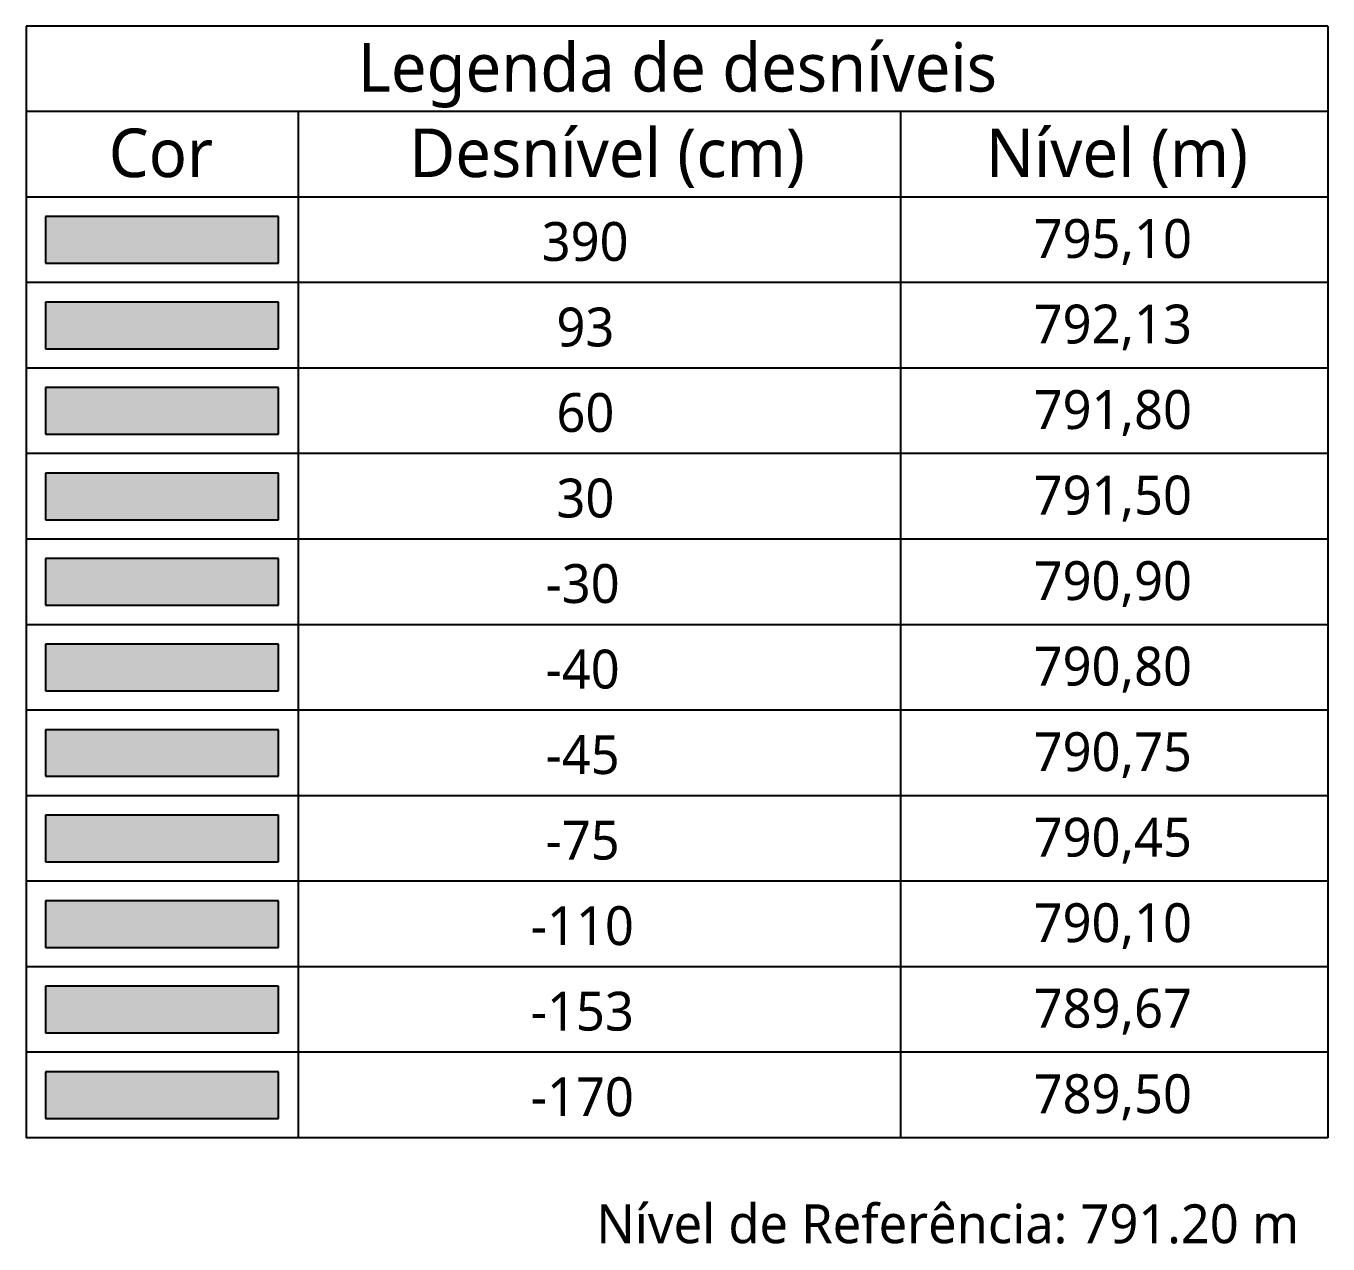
# Model space of a CAD drawing. Header units: centimetres. Extents: x -3523 to 38560, y -3196 to 88043.
# Drawn here: x 28303.2 to 28638.2, y -169.5 to 143.8 of the extents above; entities that cross this region are included whole.
import ezdxf

# ---------------------------------------------------------------- set-up
doc = ezdxf.new("R2010")
doc.units = ezdxf.units.CM
for name, color, linetype, lineweight in [('A-DETL-GENF', 7, 'Continuous', 18), ('A-DETL-IDEN', 7, 'Continuous', 9), ('A-DETL-THIN', 7, 'Continuous', 25), ('G-ANNO-TEXT', 7, 'Continuous', 9)]:
    doc.layers.add(name, color=color, linetype=linetype, lineweight=lineweight)
doc.styles.add('Gadugi_6', font='gadugi.ttf', dxfattribs={"height": 10})
doc.styles.add('Gadugi_8', font='gadugi.ttf', dxfattribs={"height": 12.5})

msp = doc.modelspace()

# ---------------------------------------------------------------- hatches: boundary and pattern name
at = {"layer": 'A-DETL-GENF', "true_color": 0xd9d9d9}
msp.add_hatch(color=254, dxfattribs=at).paths.add_polyline_path([(28368.162, 82.809), (28368.162, 94.809), (28308.162, 94.809), (28308.162, 82.809)], flags=0)
at = {"layer": 'A-DETL-GENF', "true_color": 0x00bcb8}
msp.add_hatch(color=132, dxfattribs=at).paths.add_polyline_path([(28368.162, 60.809), (28368.162, 72.809), (28308.162, 72.809), (28308.162, 60.809)], flags=0)
at = {"layer": 'A-DETL-GENF', "true_color": 0xf09862}
msp.add_hatch(color=21, dxfattribs=at).paths.add_polyline_path([(28368.162, 38.809), (28368.162, 50.809), (28308.162, 50.809), (28308.162, 38.809)], flags=0)
at = {"layer": 'A-DETL-GENF', "true_color": 0xffcc66}
msp.add_hatch(color=31, dxfattribs=at).paths.add_polyline_path([(28368.162, 16.809), (28368.162, 28.809), (28308.162, 28.809), (28308.162, 16.809)], flags=0)
at = {"layer": 'A-DETL-GENF', "true_color": 0xc0b987}
msp.add_hatch(color=43, dxfattribs=at).paths.add_polyline_path([(28368.162, -5.191), (28368.162, 6.809), (28308.162, 6.809), (28308.162, -5.191)], flags=0)
at = {"layer": 'A-DETL-GENF', "true_color": 0xb4bee6}
msp.add_hatch(color=9, dxfattribs=at).paths.add_polyline_path([(28368.162, -27.191), (28368.162, -15.191), (28308.162, -15.191), (28308.162, -27.191)], flags=0)
at = {"layer": 'A-DETL-GENF', "true_color": 0xfcd5b4}
msp.add_hatch(color=254, dxfattribs=at).paths.add_polyline_path([(28368.162, -49.191), (28368.162, -37.191), (28308.162, -37.191), (28308.162, -49.191)], flags=0)
at = {"layer": 'A-DETL-GENF', "true_color": 0xa7d7e1}
msp.add_hatch(color=9, dxfattribs=at).paths.add_polyline_path([(28368.162, -71.191), (28368.162, -59.191), (28308.162, -59.191), (28308.162, -71.191)], flags=0)
at = {"layer": 'A-DETL-GENF', "true_color": 0xe7dd50}
msp.add_hatch(color=53, dxfattribs=at).paths.add_polyline_path([(28368.162, -93.191), (28368.162, -81.191), (28308.162, -81.191), (28308.162, -93.191)], flags=0)
at = {"layer": 'A-DETL-GENF', "true_color": 0x8fcd9b}
msp.add_hatch(color=113, dxfattribs=at).paths.add_polyline_path([(28368.162, -115.191), (28368.162, -103.191), (28308.162, -103.191), (28308.162, -115.191)], flags=0)
at = {"layer": 'A-DETL-GENF', "true_color": 0xe6b8b7}
msp.add_hatch(color=9, dxfattribs=at).paths.add_polyline_path([(28368.162, -137.191), (28368.162, -125.191), (28308.162, -125.191), (28308.162, -137.191)], flags=0)

# ---------------------------------------------------------------- linework, layer by layer
at = {"layer": 'A-DETL-THIN'}
for p, q in [((28638.162, 143.809), (28303.162, 143.809)), ((28303.162, 143.809), (28303.162, -142.191)), ((28638.162, 143.809), (28638.162, -142.191)), ((28638.162, 121.809), (28303.162, 121.809)), ((28373.162, 121.809), (28373.162, -142.191)), ((28528.162, 121.809), (28528.162, -142.191)), ((28638.162, 99.809), (28303.162, 99.809)), ((28368.162, 94.809), (28308.162, 94.809)), ((28308.162, 94.809), (28308.162, 82.809)), ((28368.162, 82.809), (28368.162, 94.809)), ((28308.162, 82.809), (28368.162, 82.809)), ((28638.162, 77.809), (28303.162, 77.809)), ((28368.162, 72.809), (28308.162, 72.809)), ((28308.162, 72.809), (28308.162, 60.809)), ((28368.162, 60.809), (28368.162, 72.809)), ((28308.162, 60.809), (28368.162, 60.809)), ((28638.162, 55.809), (28303.162, 55.809)), ((28368.162, 50.809), (28308.162, 50.809)), ((28308.162, 50.809), (28308.162, 38.809)), ((28368.162, 38.809), (28368.162, 50.809)), ((28308.162, 38.809), (28368.162, 38.809)), ((28638.162, 33.809), (28303.162, 33.809)), ((28368.162, 28.809), (28308.162, 28.809)), ((28308.162, 28.809), (28308.162, 16.809)), ((28368.162, 16.809), (28368.162, 28.809)), ((28308.162, 16.809), (28368.162, 16.809)), ((28638.162, 11.809), (28303.162, 11.809)), ((28368.162, 6.809), (28308.162, 6.809)), ((28308.162, 6.809), (28308.162, -5.191)), ((28368.162, -5.191), (28368.162, 6.809)), ((28308.162, -5.191), (28368.162, -5.191)), ((28638.162, -10.191), (28303.162, -10.191)), ((28368.162, -15.191), (28308.162, -15.191)), ((28308.162, -15.191), (28308.162, -27.191)), ((28368.162, -27.191), (28368.162, -15.191)), ((28308.162, -27.191), (28368.162, -27.191)), ((28638.162, -32.191), (28303.162, -32.191)), ((28368.162, -37.191), (28308.162, -37.191)), ((28308.162, -37.191), (28308.162, -49.191)), ((28368.162, -49.191), (28368.162, -37.191)), ((28308.162, -49.191), (28368.162, -49.191)), ((28638.162, -54.191), (28303.162, -54.191)), ((28368.162, -59.191), (28308.162, -59.191)), ((28308.162, -59.191), (28308.162, -71.191)), ((28368.162, -71.191), (28368.162, -59.191)), ((28308.162, -71.191), (28368.162, -71.191)), ((28638.162, -76.191), (28303.162, -76.191)), ((28368.162, -81.191), (28308.162, -81.191)), ((28308.162, -81.191), (28308.162, -93.191)), ((28368.162, -93.191), (28368.162, -81.191)), ((28308.162, -93.191), (28368.162, -93.191)), ((28638.162, -98.191), (28303.162, -98.191)), ((28368.162, -103.191), (28308.162, -103.191)), ((28308.162, -103.191), (28308.162, -115.191)), ((28368.162, -115.191), (28368.162, -103.191)), ((28308.162, -115.191), (28368.162, -115.191)), ((28638.162, -120.191), (28303.162, -120.191)), ((28368.162, -125.191), (28308.162, -125.191)), ((28308.162, -125.191), (28308.162, -137.191)), ((28368.162, -137.191), (28368.162, -125.191)), ((28308.162, -137.191), (28368.162, -137.191)), ((28638.162, -142.191), (28303.162, -142.191))]:
    msp.add_line(p, q, dxfattribs=at)

# ---------------------------------------------------------------- texts
at = {"layer": 'A-DETL-IDEN', "char_height": 10, "attachment_point": 1, "style": 'Gadugi_6'}
for s, insert, width in [('390', (28435.844, 93.393), 27.65822), ('93', (28439.644, 71.393), 18.43881), ('60', (28439.644, 49.393), 18.43881), ('30', (28439.644, 27.393), 18.43881), ('-30', (28436.819, 5.393), 25.25316), ('-40', (28436.819, -16.607), 25.25316), ('-45', (28436.819, -38.607), 25.25316), ('-75', (28436.819, -60.607), 25.25316), ('-110', (28433.019, -82.607), 34.47256), ('-153', (28433.019, -104.607), 34.47256), ('-170', (28433.019, -126.607), 34.47256)]:
    msp.add_mtext(s, dxfattribs=dict(at, insert=insert, width=width))
at = {"layer": 'G-ANNO-TEXT', "attachment_point": 1}
for s, insert, char_height, width, style in [('Legenda de desníveis', (28388.521, 139.442), 12.5, 200.82272, 'Gadugi_8'), ('Cor', (28324.437, 117.442), 12.5, 32.86919, 'Gadugi_8'), ('Desnível (cm)', (28401.737, 117.442), 12.5, 125.46409, 'Gadugi_8'), ('Nível (m)', (28550.141, 117.442), 12.5, 84.97888, 'Gadugi_8'), ('795,10', (28562.428, 94.155), 10, 49.70463, 'Gadugi_6'), ('792,13', (28562.428, 72.155), 10, 49.70463, 'Gadugi_6'), ('791,80', (28562.428, 50.155), 10, 49.70463, 'Gadugi_6'), ('791,50', (28562.428, 28.155), 10, 49.70463, 'Gadugi_6'), ('790,90', (28562.428, 6.155), 10, 49.70463, 'Gadugi_6'), ('790,80', (28562.428, -15.845), 10, 49.70463, 'Gadugi_6'), ('790,75', (28562.428, -37.845), 10, 49.70463, 'Gadugi_6'), ('790,45', (28562.428, -59.845), 10, 49.70463, 'Gadugi_6'), ('790,10', (28562.428, -81.845), 10, 49.70463, 'Gadugi_6'), ('789,67', (28562.428, -103.845), 10, 49.70463, 'Gadugi_6'), ('789,50', (28562.428, -125.845), 10, 49.70463, 'Gadugi_6'), ('Nível de Referência: 791.20 m', (28449.904, -159.287), 10, 222.86912, 'Gadugi_6')]:
    msp.add_mtext(s, dxfattribs=dict(at, insert=insert, char_height=char_height, width=width, style=style))

doc.saveas('drawing.dxf')
